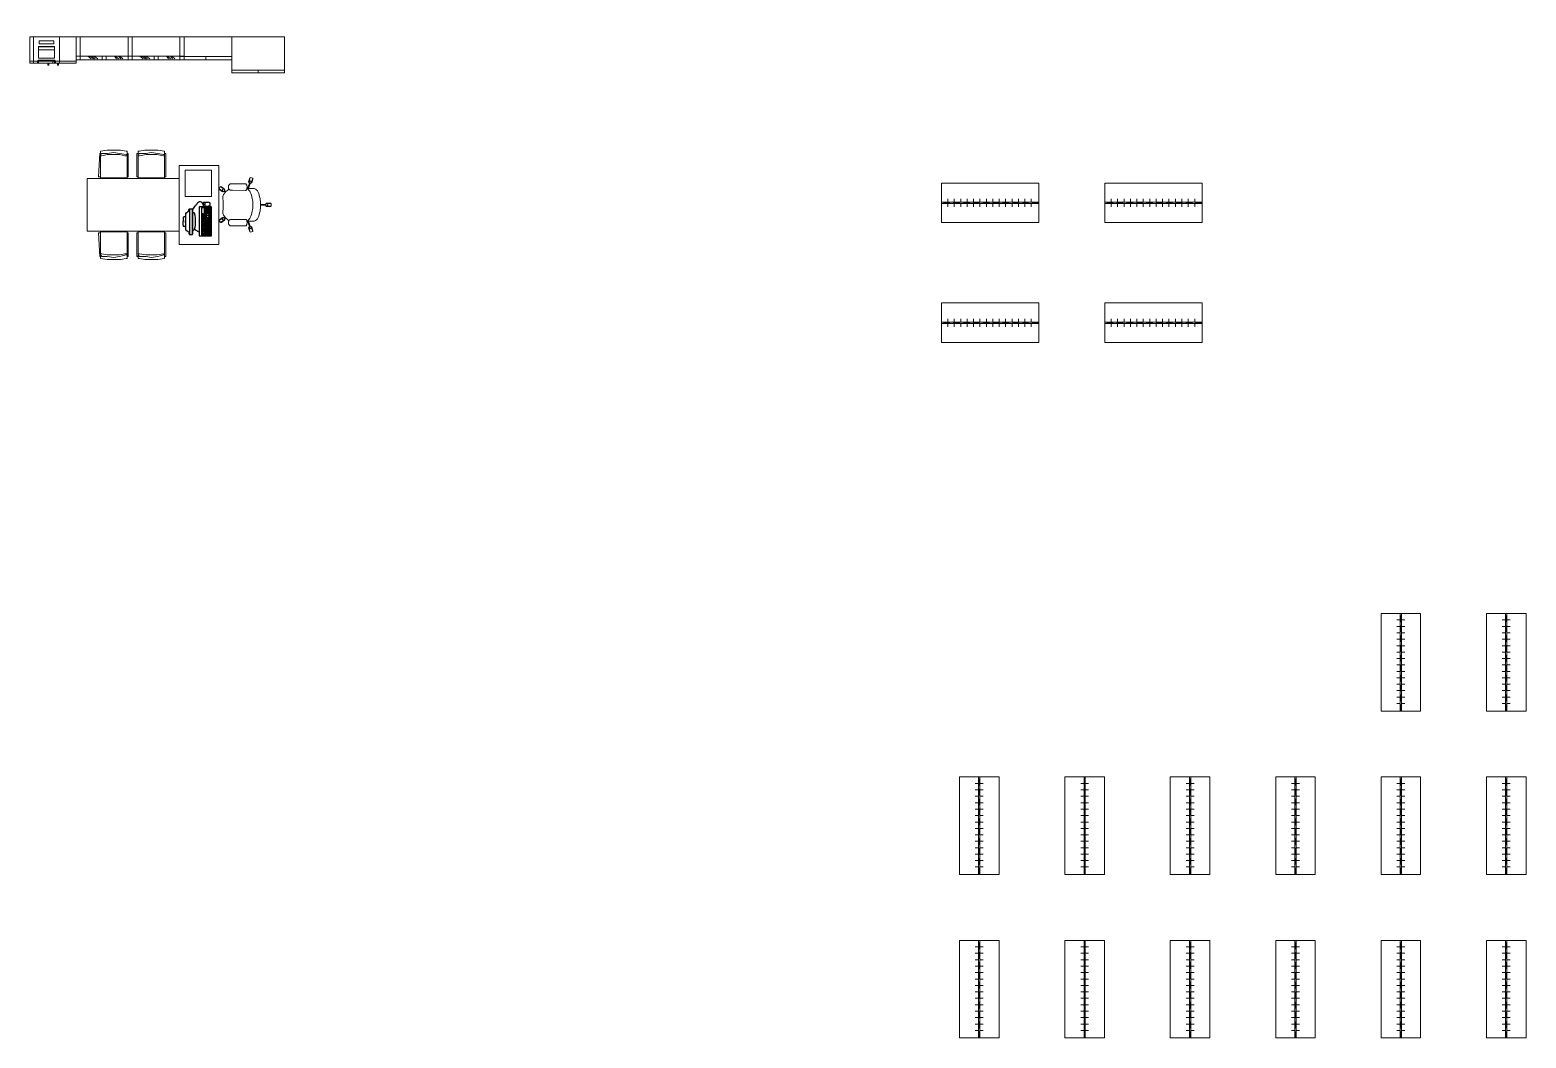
# Model space of a CAD drawing. Header units: millimetres. Extents: x -217779 to 263180, y 55413 to 130161.
# Drawn here: x -168135 to -145423, y 55805 to 71100 of the extents above; entities that cross this region are included whole.
import ezdxf

# ---------------------------------------------------------------- set-up
doc = ezdxf.new("R2010")
doc.units = ezdxf.units.MM
doc.linetypes.add('HIDDEN', pattern=[6, 4, -2])
for name, color, linetype, lineweight in [('ТХ_мебель передв', 250, 'Continuous', 13), ('ТХ_обор_комп принт', 30, 'Continuous', 13), ('ТХ_ОСНОВНОЙ', 103, 'Continuous', 25)]:
    doc.layers.add(name, color=color, linetype=linetype, lineweight=lineweight)

# ---------------------------------------------------------------- blocks, each defined once
blk = doc.blocks.new('1480х600')
for p, q in [((168155, -63218), (168105, -63218)), ((168155, -63316), (168105, -63316)), ((168155, -64698), (168155, -63218)), ((168175, -64698), (168175, -63218)), ((168175, -63218), (168225, -63218)), ((168175, -63316), (168225, -63316)), ((168155, -63413), (168105, -63413)), ((168155, -63511), (168105, -63511)), ((168175, -63413), (168225, -63413)), ((168175, -63511), (168225, -63511)), ((168155, -63608), (168105, -63608)), ((168155, -63706), (168105, -63706)), ((168155, -63803), (168105, -63803)), ((168175, -63608), (168225, -63608)), ((168175, -63706), (168225, -63706)), ((168175, -63803), (168225, -63803)), ((168155, -63901), (168105, -63901)), ((168155, -63998), (168105, -63998)), ((168175, -63901), (168225, -63901)), ((168175, -63998), (168225, -63998)), ((168155, -64096), (168105, -64096)), ((168155, -64193), (168105, -64193)), ((168175, -64096), (168225, -64096)), ((168175, -64193), (168225, -64193)), ((168155, -64291), (168105, -64291)), ((168155, -64388), (168105, -64388)), ((168155, -64486), (168105, -64486)), ((168175, -64291), (168225, -64291)), ((168175, -64388), (168225, -64388)), ((168175, -64486), (168225, -64486)), ((168155, -64583), (168105, -64583)), ((168175, -64583), (168225, -64583))]:
    blk.add_line(p, q)
at = {"linetype": 'HIDDEN', "ltscale": 25}
blk.add_line((168165, -64698), (168165, -63218), dxfattribs=at)
at = {"ltscale": 100}
blk.add_lwpolyline([(167865, -64698), (168465, -64698), (168465, -63218), (167865, -63218)], close=True, dxfattribs=at)
blk.add_lwpolyline([(168465, -64698), (167865, -64698)])
blk = doc.blocks.new('A$Cf726cf26')
at = {"layer": 'ТХ_мебель передв', "rotation": 90}
for p in [(717, -218810), (3197, -218810), (717, -220520), (3197, -220520), (717, -222562), (3197, -222562), (717, -224382), (3197, -224382), (717, -226202), (3197, -226202), (717, -230288), (3197, -230288), (717, -232108), (3197, -232108)]:
    blk.add_blockref('1480х600', p, dxfattribs=at)
at = {"layer": 'ТХ_мебель передв'}
for p in [(-97255, -5137), (-95655, -5137), (-103655, -7617), (-102055, -7617), (-100455, -7617), (-98855, -7617), (-97255, -7617), (-95655, -7617), (-103655, -10097), (-102055, -10097), (-100455, -10097), (-98855, -10097), (-97255, -10097), (-95655, -10097)]:
    blk.add_blockref('1480х600', p, dxfattribs=at)
blk = doc.blocks.new('Стол приставной с 4 стульями')
at = {"layer": 'ТХ_мебель передв'}
for points in [[(280568, -144678), (280531, -144678), (280531, -144663), (280886, -144647), (280886, -144678)], [(280886, -144647), (280886, -144678), (280568, -144678), (280531, -144678), (280531, -144663)], [(281712, -145870), (281712, -144472), (280913, -144472), (280913, -145870)], [(282056, -144678), (282093, -144678), (282093, -144663), (281738, -144647), (281738, -144678)], [(281738, -144647), (281738, -144678), (282056, -144678), (282093, -144678), (282093, -144663)], [(280553, -144678), (280531, -144694), (280531, -144779), (280515, -144880), (280531, -144964), (280553, -145065), (280553, -145081), (280500, -145081), (280500, -145065), (280484, -144980), (280484, -144880), (280484, -144779), (280500, -144678)], [(280568, -145081), (280568, -145044), (280553, -144964), (280553, -144880), (280553, -144779), (280568, -144694), (280568, -144678), (280902, -144678), (280902, -145081)], [(280902, -144678), (280902, -145081), (280568, -145081), (280568, -145044), (280553, -144964), (280553, -144880), (280553, -144779), (280568, -144694), (280568, -144678)], [(282056, -145081), (282056, -145044), (282077, -144964), (282077, -144880), (282077, -144779), (282056, -144694), (282056, -144678), (281723, -144678), (281723, -145081)], [(281723, -144678), (281723, -145081), (282056, -145081), (282056, -145044), (282077, -144964), (282077, -144880), (282077, -144779), (282056, -144694), (282056, -144678)], [(282093, -144779), (282109, -144880), (282093, -144964), (282077, -145065), (282077, -145081), (282093, -145081), (282125, -145081), (282125, -145065), (282141, -144980), (282141, -144880), (282141, -144779), (282125, -144678), (282077, -144678), (282093, -144694)], [(282077, -144678), (282093, -144694), (282093, -144779), (282109, -144880), (282093, -144964), (282077, -145065), (282077, -145081), (282125, -145081), (282125, -145065), (282141, -144980), (282141, -144880), (282141, -144779), (282125, -144678)], [(280531, -145097), (280531, -145081), (280553, -145081), (280886, -145081), (280886, -145097)], [(280886, -145081), (280886, -145097), (280531, -145097), (280531, -145081), (280553, -145081)], [(282093, -145097), (282093, -145081), (282077, -145081), (281738, -145081), (281738, -145097)], [(281738, -145081), (281738, -145097), (282093, -145097), (282093, -145081), (282077, -145081)], [(280531, -145367), (280515, -145446), (280531, -145547), (280553, -145631), (280553, -145647), (280531, -145647), (280500, -145647), (280484, -145547), (280484, -145446), (280484, -145346), (280500, -145266), (280500, -145245), (280553, -145245), (280531, -145266)], [(280553, -145245), (280531, -145266), (280531, -145367), (280515, -145446), (280531, -145547), (280553, -145631), (280553, -145647), (280500, -145647), (280484, -145547), (280484, -145446), (280484, -145346), (280500, -145266), (280500, -145245)], [(280568, -145245), (280531, -145245), (280531, -145229), (280886, -145229), (280886, -145245)], [(280886, -145229), (280886, -145245), (280568, -145245), (280531, -145245), (280531, -145229)], [(280568, -145647), (280568, -145631), (280553, -145531), (280553, -145446), (280553, -145367), (280568, -145266), (280568, -145245), (280902, -145245), (280902, -145647)], [(280902, -145245), (280902, -145647), (280568, -145647), (280568, -145631), (280553, -145531), (280553, -145446), (280553, -145367), (280568, -145266), (280568, -145245)], [(282056, -145647), (282056, -145631), (282077, -145531), (282077, -145446), (282077, -145367), (282056, -145266), (282056, -145245), (281723, -145245), (281723, -145647)], [(281723, -145245), (281723, -145647), (282056, -145647), (282056, -145631), (282077, -145531), (282077, -145446), (282077, -145367), (282056, -145266), (282056, -145245)], [(282056, -145245), (282093, -145245), (282093, -145229), (281738, -145229), (281738, -145245)], [(281738, -145229), (281738, -145245), (282056, -145245), (282093, -145245), (282093, -145229)], [(282093, -145367), (282109, -145446), (282093, -145547), (282077, -145631), (282077, -145647), (282093, -145647), (282125, -145647), (282141, -145547), (282141, -145446), (282141, -145346), (282125, -145266), (282125, -145245), (282077, -145245), (282093, -145266)], [(282077, -145245), (282093, -145266), (282093, -145367), (282109, -145446), (282093, -145547), (282077, -145631), (282077, -145647), (282125, -145647), (282141, -145547), (282141, -145446), (282141, -145346), (282125, -145266), (282125, -145245)], [(280531, -145668), (280531, -145647), (280553, -145647), (280886, -145647), (280886, -145668)], [(280886, -145647), (280886, -145668), (280531, -145668), (280531, -145647), (280553, -145647)], [(282093, -145668), (282093, -145647), (282077, -145647), (281738, -145647), (281738, -145668)], [(281738, -145647), (281738, -145668), (282093, -145668), (282093, -145647), (282077, -145647)]]:
    blk.add_lwpolyline(points, close=True, dxfattribs=at)
for points in [[(280531, -144779), (280515, -144880), (280531, -144964), (280553, -145065), (280553, -145081), (280531, -145081), (280500, -145081), (280500, -145065), (280484, -144980), (280484, -144880), (280484, -144779), (280500, -144678), (280553, -144678), (280531, -144694)], [(280531, -144694), (280531, -144779)]]:
    blk.add_lwpolyline(points, dxfattribs=at)
blk = doc.blocks.new('A$C67bc0366')
at = {"layer": 'ТХ_ОСНОВНОЙ', "rotation": 90}
blk.add_blockref('Стол приставной с 4 стульями', (-93505, -343467), dxfattribs=at)
blk = doc.blocks.new('A$C34cbd993')
at = {"extrusion": (-6.1078e-05, 0.000470829, 1)}
for p, q in [((52505, -62248, 0), (52515, -62215, 0)), ((52517, -62214, 0), (52567, -62214, 0)), ((52524, -62214, 0), (52524, -62602, 0)), ((52560, -62214, 0), (52560, -62602, 0)), ((52569, -62215, 0), (52569, -62601, 0)), ((52750, -62281, 0), (52750, -62209, 0)), ((52840, -62209, 0), (52750, -62209, 0)), ((52768, -62281, 0), (52768, -62209, 0)), ((52786, -62281, 0), (52786, -62227, 0)), ((52804, -62281, 0), (52804, -62209, 0)), ((52822, -62281, 0), (52822, -62227, 0)), ((52840, -62281, 0), (52840, -62209, 0)), ((52423, -62352, 0), (52423, -62408, 0)), ((52423, -62464, 0), (52423, -62408, 0)), ((52462, -62285, 0), (52462, -62531, 0)), ((52464, -62282, 0), (52493, -62263, 0)), ((52750, -62340, 0), (52750, -62286, 0)), ((52750, -62601, 0), (52750, -62344, 0)), ((52768, -62340, 0), (52768, -62286, 0)), ((52768, -62601, 0), (52768, -62344, 0)), ((52786, -62340, 0), (52786, -62286, 0)), ((52786, -62601, 0), (52786, -62344, 0)), ((52804, -62322, 0), (52804, -62304, 0)), ((52804, -62601, 0), (52804, -62344, 0)), ((52822, -62340, 0), (52822, -62286, 0)), ((52822, -62601, 0), (52822, -62344, 0)), ((52840, -62340, 0), (52840, -62286, 0)), ((52840, -62601, 0), (52840, -62344, 0)), ((52464, -62534, 0), (52493, -62553, 0)), ((52505, -62568, 0), (52515, -62601, 0)), ((52517, -62602, 0), (52567, -62602, 0)), ((52709, -62601, 0), (52727, -62601, 0)), ((52750, -62601, 0), (52840, -62601, 0))]:
    blk.add_line(p, q, dxfattribs=at)
at = {"extrusion": (-6.1078e-05, 0.000470829, 1), "elevation": -33}
for points in [[(52728, -62145, 0.397637), (52668, -62111, 0.110351), (52651, -62118, 0.08312), (52638, -62135, 0.014729), (52613, -62168, 0.170175), (52569, -62227, -0.037673)], [(52749, -62172, 0.114539), (52754, -62171, 0.103755), (52757, -62168, 0.091433), (52760, -62163, 0.084292), (52761, -62158), (52761, -62131, 0.084292), (52760, -62126, 0.091433), (52757, -62122, 0.103755), (52754, -62119, 0.114539), (52749, -62118, 0.114539)]]:
    blk.add_lwpolyline(points, format="xyb", dxfattribs=at)
for points in [[(52858, -62623), (52858, -62187), (52669, -62187), (52669, -62623)], [(52844, -62610), (52844, -62200), (52705, -62200), (52705, -62610)]]:
    blk.add_lwpolyline(points, close=True, dxfattribs=at)
blk.add_lwpolyline([(52836, -62158), (52836, -62131, 0.19919), (52834, -62127, 0.098412), (52826, -62122, 0.055653), (52817, -62119, 0.042416), (52803, -62118), (52739, -62118, 0.114539), (52735, -62119, 0.103755), (52731, -62122, 0.091433), (52729, -62126, 0.084292), (52728, -62131), (52728, -62158, 0.084292), (52729, -62163, 0.091433), (52731, -62168, 0.103755), (52735, -62171, 0.114539), (52739, -62172), (52803, -62172, 0.042416), (52817, -62171, 0.055653), (52826, -62168, 0.098412), (52834, -62163, 0.19919)], format="xyb", close=True, dxfattribs=at)
for points in [[(52728, -62145), (52761, -62145)], [(52750, -62227), (52840, -62227)], [(52709, -62340), (52709, -62286)], [(52709, -62286), (52727, -62286)], [(52709, -62286), (52727, -62286)], [(52709, -62304), (52727, -62304)], [(52709, -62322), (52727, -62322)], [(52709, -62340), (52727, -62340)], [(52709, -62413), (52709, -62344)], [(52709, -62344), (52727, -62344)], [(52709, -62361), (52727, -62361)], [(52709, -62378), (52727, -62378)], [(52709, -62396), (52727, -62396)], [(52709, -62413), (52727, -62413)], [(52709, -62490), (52709, -62421)], [(52709, -62421), (52727, -62421)], [(52709, -62438), (52727, -62438)], [(52709, -62455), (52727, -62455)], [(52727, -62340), (52727, -62286)], [(52727, -62413), (52727, -62344)], [(52727, -62490), (52727, -62421)], [(52750, -62245), (52840, -62245)], [(52750, -62263), (52822, -62263)], [(52750, -62281), (52840, -62281)], [(52750, -62286), (52786, -62286)], [(52750, -62304), (52786, -62304)], [(52750, -62322), (52786, -62322)], [(52750, -62340), (52786, -62340)], [(52750, -62344), (52840, -62344)], [(52750, -62378), (52768, -62378)], [(52750, -62396), (52768, -62396)], [(52750, -62413), (52768, -62413)], [(52750, -62430), (52768, -62430)], [(52750, -62447), (52768, -62447)], [(52768, -62370), (52786, -62370)], [(52768, -62387), (52786, -62387)], [(52768, -62404), (52786, -62404)], [(52768, -62421), (52786, -62421)], [(52768, -62438), (52786, -62438)], [(52768, -62455), (52786, -62455)], [(52786, -62382), (52804, -62382)], [(52786, -62399), (52804, -62399)], [(52786, -62416), (52804, -62416)], [(52786, -62433), (52804, -62433)], [(52786, -62450), (52804, -62450)], [(52804, -62304), (52840, -62304)], [(52804, -62322), (52840, -62322)], [(52804, -62387), (52822, -62387)], [(52804, -62404), (52822, -62404)], [(52804, -62421), (52822, -62421)], [(52804, -62438), (52822, -62438)], [(52804, -62455), (52822, -62455)], [(52822, -62286), (52840, -62286)], [(52822, -62340), (52840, -62340)], [(52822, -62370), (52840, -62370)], [(52822, -62387), (52840, -62387)], [(52822, -62413), (52840, -62413)], [(52669, -62568), (52624, -62544), (52600, -62525)], [(52709, -62473), (52727, -62473)], [(52709, -62490), (52727, -62490)], [(52709, -62567), (52709, -62498)], [(52709, -62498), (52727, -62498)], [(52709, -62515), (52727, -62515)], [(52709, -62532), (52727, -62532)], [(52709, -62549), (52727, -62549)], [(52709, -62567), (52727, -62567)], [(52709, -62601), (52709, -62584)], [(52709, -62584), (52727, -62584)], [(52727, -62567), (52727, -62498)], [(52727, -62601), (52727, -62584)], [(52750, -62464), (52768, -62464)], [(52750, -62481), (52768, -62481)], [(52750, -62498), (52768, -62498)], [(52750, -62515), (52768, -62515)], [(52750, -62532), (52768, -62532)], [(52750, -62549), (52768, -62549)], [(52750, -62567), (52768, -62567)], [(52750, -62584), (52768, -62584)], [(52768, -62473), (52786, -62473)], [(52768, -62490), (52786, -62490)], [(52768, -62507), (52786, -62507)], [(52768, -62524), (52786, -62524)], [(52768, -62541), (52786, -62541)], [(52768, -62558), (52786, -62558)], [(52768, -62575), (52786, -62575)], [(52786, -62467), (52804, -62467)], [(52786, -62484), (52804, -62484)], [(52786, -62501), (52804, -62501)], [(52786, -62518), (52804, -62518)], [(52786, -62535), (52804, -62535)], [(52786, -62553), (52804, -62553)], [(52786, -62570), (52804, -62570)], [(52804, -62473), (52822, -62473)], [(52804, -62490), (52822, -62490)], [(52804, -62507), (52822, -62507)], [(52804, -62524), (52822, -62524)], [(52804, -62541), (52822, -62541)], [(52804, -62558), (52822, -62558)], [(52822, -62532), (52840, -62532)], [(52822, -62558), (52840, -62558)], [(52822, -62575), (52840, -62575)]]:
    blk.add_lwpolyline(points, dxfattribs=at)
at = {"extrusion": (-6.1078e-05, 0.000470829, 1)}
for centre, radius, start, end in [((52517, -62215, -33), 1.8, 90, 180), ((52567, -62215, -33), 1.8, 0, 90), ((52441, -62352, -33), 18, 93.6304, 180), ((52423, -62078, -33), 256, 273.6304, 278.5995), ((52489, -62408, -33), 33.8, 142.618, 217.382), ((52466, -62285, -33), 4.5, 120.479, 180), ((52479, -62240, -33), 27, 301.9676, 342.9946), ((52601, -62436, -33), 164, 97.176, 101.3437), ((52583, -62291, -33), 18, 18.8033, 97.176), ((52138, -62407, -33), 477, 0.23, 14.7443), ((52138, -62403, -33), 477, 345.2557, 359.77), ((52441, -62464, -33), 18, 180, 266.3696), ((52423, -62738, -33), 256, 81.4005, 86.3696), ((52466, -62531, -33), 4.5, 180, 239.521), ((52479, -62576, -33), 27, 17.0054, 58.0324), ((52517, -62601, -33), 1.8, 180, 270), ((52567, -62601, -33), 1.8, 270, 0), ((52601, -62374, -33), 164, 258.6563, 262.824), ((52583, -62519, -33), 18, 262.824, 341.1967)]:
    blk.add_arc(centre, radius, start, end, dxfattribs=at)
blk = doc.blocks.new('СК33 790х830')
for p, q in [((-25, 659), (-25, 719)), ((-20, 729), (20, 729)), ((-20, 729), (-20, 649)), ((20, 729), (20, 649)), ((25, 659), (25, 719)), ((-249, 472), (-250, 402)), ((-20, 649), (-16, 649)), ((-7, 568), (-7, 642)), ((-2, 649), (2, 649)), ((7, 568), (6, 642)), ((15, 649), (20, 649)), ((248, 472), (249, 380)), ((-403, 450), (-416, 412)), ((-416, 412), (-339, 388)), ((-350, 386), (-408, 405)), ((-403, 450), (-327, 426)), ((-335, 434), (-392, 452)), ((-338, 392), (-339, 388)), ((-333, 409), (-334, 405)), ((-250, 372), (-329, 399)), ((-327, 426), (-328, 422)), ((-250, 387), (-325, 410)), ((-319, 344), (-320, 340)), ((-320, 140), (-320, 340)), ((-316, 349), (-319, 344)), ((-312, 353), (-316, 349)), ((-306, 357), (-312, 353)), ((-298, 360), (-306, 357)), ((-290, 362), (-298, 360)), ((-290, 362), (-289, 362)), ((-280, 363), (-289, 362)), ((-280, 363), (-279, 363)), ((-270, 364), (-279, 363)), ((-270, 364), (-261, 363)), ((-261, 363), (-261, 363)), ((-261, 363), (-252, 362)), ((-252, 362), (-251, 362)), ((-251, 362), (-243, 360)), ((-250, 402), (-250, 398)), ((-250, 398), (-250, 380)), ((-250, 380), (-250, 370)), ((-250, 370), (-250, 362)), ((-243, 360), (-235, 357)), ((-235, 357), (-229, 353)), ((-229, 353), (-224, 349)), ((-224, 349), (-222, 344)), ((-222, 344), (-220, 340)), ((-221, 140), (-220, 340)), ((221, 344), (220, 340)), ((220, 140), (220, 340)), ((224, 349), (221, 344)), ((228, 353), (224, 349)), ((234, 357), (228, 353)), ((242, 360), (234, 357)), ((250, 362), (242, 360)), ((249, 387), (324, 410)), ((249, 372), (328, 399)), ((249, 380), (249, 370)), ((249, 370), (249, 362)), ((250, 362), (251, 362)), ((260, 363), (251, 362)), ((260, 363), (261, 363)), ((270, 364), (261, 363)), ((270, 364), (279, 363)), ((279, 363), (279, 363)), ((279, 363), (288, 362)), ((288, 362), (289, 362)), ((289, 362), (297, 360)), ((297, 360), (305, 357)), ((305, 357), (311, 353)), ((311, 353), (316, 349)), ((316, 349), (318, 344)), ((318, 344), (319, 340)), ((320, 140), (320, 340)), ((403, 450), (326, 426)), ((326, 426), (328, 422)), ((332, 409), (333, 405)), ((334, 434), (392, 452)), ((337, 392), (338, 388)), ((415, 412), (338, 388)), ((350, 386), (407, 405)), ((403, 450), (415, 412)), ((-320, 140), (-320, 131)), ((-320, 131), (-320, 123)), ((-320, 123), (-320, 115)), ((-319, 109), (-320, 115)), ((-318, 106), (-319, 109)), ((-315, 100), (-318, 106)), ((-311, 95), (-315, 100)), ((-305, 90), (-311, 95)), ((-303, 89), (-305, 90)), ((-296, 85), (-303, 89)), ((-293, 84), (-296, 85)), ((-290, 83), (-293, 84)), ((-284, 81), (-290, 83)), ((-281, 81), (-284, 81)), ((-278, 81), (-281, 81)), ((-274, 80), (-278, 81)), ((-277, -38), (-230, 27)), ((-240, 22), (-275, -27)), ((-270, 80), (-274, 80)), ((-267, 80), (-270, 80)), ((-263, 81), (-267, 80)), ((-260, 81), (-263, 81)), ((-257, 81), (-260, 81)), ((-257, 81), (-251, 83)), ((-248, 84), (-251, 83)), ((-245, 85), (-248, 84)), ((-245, 85), (-238, 89)), ((-245, -61), (-198, 4)), ((-236, 90), (-238, 89)), ((-237, 89), (-225, 73)), ((-236, 90), (-230, 95)), ((-230, 95), (-226, 100)), ((-230, 27), (-227, 25)), ((-226, 100), (-223, 106)), ((-225, 73), (-202, 42)), ((-222, 109), (-223, 106)), ((-222, 109), (-221, 115)), ((-221, 140), (-221, 131)), ((-221, 131), (-221, 123)), ((-221, 123), (-221, 115)), ((-221, 115), (-221, 115)), ((-216, 17), (-212, 14)), ((-202, 42), (-215, 25)), ((-192, 34), (-205, 17)), ((-202, 42), (-201, 40)), ((-201, 40), (-181, 26)), ((-201, 6), (-198, 4)), ((-181, 26), (-161, 10)), ((-161, 10), (-158, 8)), ((-158, 8), (-155, 7)), ((-155, 7), (-140, -1)), ((-56, 0), (56, 0)), ((55, 0), (99, -4)), ((155, 7), (139, -1)), ((155, 7), (158, 8)), ((158, 8), (160, 10)), ((174, 21), (160, 10)), ((180, 26), (174, 21)), ((200, 40), (180, 26)), ((187, 30), (196, 17)), ((192, 6), (189, 4)), ((236, -61), (189, 4)), ((197, 38), (206, 25)), ((200, 40), (201, 42)), ((217, 63), (201, 42)), ((207, 17), (204, 14)), ((225, 73), (217, 63)), ((221, 27), (218, 25)), ((220, 140), (220, 131)), ((220, 131), (220, 123)), ((220, 123), (220, 115)), ((220, 115), (220, 113)), ((221, 109), (220, 113)), ((222, 106), (221, 109)), ((268, -38), (221, 27)), ((225, 100), (222, 106)), ((229, 95), (225, 100)), ((237, 89), (225, 73)), ((235, 90), (229, 95)), ((231, 22), (267, -27)), ((237, 89), (235, 90)), ((244, 85), (237, 89)), ((247, 84), (244, 85)), ((250, 83), (247, 84)), ((256, 81), (250, 83)), ((259, 81), (256, 81)), ((262, 81), (259, 81)), ((266, 80), (262, 81)), ((270, 80), (266, 80)), ((273, 80), (270, 80)), ((277, 81), (273, 80)), ((280, 81), (277, 81)), ((283, 81), (280, 81)), ((283, 81), (289, 83)), ((292, 84), (289, 83)), ((295, 85), (292, 84)), ((295, 85), (302, 89)), ((304, 90), (302, 89)), ((304, 90), (310, 95)), ((310, 95), (314, 100)), ((314, 100), (317, 106)), ((318, 109), (317, 106)), ((318, 109), (319, 115)), ((319, 140), (319, 131)), ((319, 131), (319, 123)), ((319, 123), (319, 115)), ((319, 115), (319, 115)), ((-277, -38), (-245, -61)), ((-200, -7), (-235, -56)), ((-140, -1), (-125, -4)), ((-125, -4), (-110, -5)), ((-110, -5), (-99, -4)), ((-99, -4), (-55, 0)), ((111, -5), (99, -4)), ((111, -5), (125, -4)), ((125, -4), (139, -1)), ((191, -7), (226, -56)), ((268, -38), (236, -61))]:
    blk.add_line(p, q)
for centre in [(0, 661), (-345, 411), (344, 411), (-221, 6), (212, 6)]:
    blk.add_circle(centre, 20)
for centre, radius, start, end in [((-20, 719), 5, 90, 180), ((20, 719), 5, 0, 90), ((-152, 436), 103, 113.6677, 159.763), ((-15, 128), 440, 88.0553, 113.9054), ((-20, 659), 5, 180, 270), ((0, 661), 17, 279.4623, 260.5377), ((14, 128), 440, 66.0946, 91.9447), ((20, 659), 5, 270, 0), ((151, 436), 103, 20.237, 66.3323), ((-406, 409), 5, 162.3275, 252.3275), ((-394, 447), 5, 72.3275, 162.3275), ((-345, 411), 17, 351.7899, 332.8652), ((-349, 391), 5, 252.3275, 342.3275), ((-337, 429), 5, 342.3275, 72.3275), ((-152, 318), 103, 113.6677, 155.3986), ((-15, 10), 440, 88.0553, 113.9054), ((14, 10), 440, 66.0946, 91.9447), ((151, 318), 103, 24.6014, 66.3323), ((344, 411), 17, 207.1348, 188.2101), ((336, 429), 5, 107.6725, 197.6725), ((348, 391), 5, 197.6725, 287.6725), ((393, 447), 5, 17.6725, 107.6725), ((405, 409), 5, 287.6725, 17.6725), ((-236, 19), 5, 54, 144), ((-221, 6), 17, 63.4623, 44.5377), ((212, 6), 17, 135.4623, 116.5377), ((227, 19), 5, 36, 126), ((-271, -30), 5, 144, 234), ((-239, -53), 5, 234, 324), ((-204, -4), 5, 324, 54), ((195, -4), 5, 126, 216), ((230, -53), 5, 216, 306), ((263, -30), 5, 306, 36)]:
    blk.add_arc(centre, radius, start, end)
blk = doc.blocks.new('Шкаф для одежды комбинированный')
at = {"layer": 'ТХ_мебель передв'}
for points in [[(207619, -154206), (207619, -153407), (207074, -153407), (207074, -154206)], [(207074, -154206), (207074, -153407), (207111, -153407), (207111, -154206)]]:
    blk.add_lwpolyline(points, close=True, dxfattribs=at)
blk.add_lwpolyline([(207074, -153807), (207111, -153807)], dxfattribs=at)
blk = doc.blocks.new('Шкаф канцелярский закрытый')
at = {"layer": 'ТХ_мебель передв'}
blk.add_lwpolyline([(207495, -155297), (207495, -154509), (207146, -154509), (207146, -155297)], close=True, dxfattribs=at)
for points in [[(207199, -154509), (207199, -155297)], [(207199, -154903), (207146, -154903)]]:
    blk.add_lwpolyline(points, dxfattribs=at)
blk = doc.blocks.new('Шкаф канцелярский со стеклом')
at = {"layer": 'ТХ_мебель передв'}
blk.add_lwpolyline([(202580, -153285), (202580, -152496), (202929, -152496), (202929, -153285)], close=True, dxfattribs=at)
for points in [[(202876, -152496), (202876, -153285)], [(202913, -152724), (202876, -152676)], [(202913, -152761), (202876, -152708)], [(202876, -152891), (202929, -152891)], [(202913, -153110), (202876, -153079)], [(202913, -153142), (202876, -153095)]]:
    blk.add_lwpolyline(points, dxfattribs=at)
blk = doc.blocks.new('тумба 700х400')
at = {"extrusion": (-6.19742e-05, 0.000470712, 1)}
blk.add_line((619, 27308, 0), (619, 26608, -1), dxfattribs=at)
blk.add_line((619, 26959, 0), (591, 26958, 0))
at = {"elevation": 0}
blk.add_lwpolyline([(591, 26608), (991, 26608), (991, 27308), (591, 27308)], close=True, dxfattribs=at)
at = {"extrusion": (-6.19742e-05, 0.000470712, 1), "elevation": 13}
for points in [[(591, 27035), (591, 27019), (562, 27019), (562, 27035)], [(591, 26873), (591, 26890), (562, 26890), (562, 26873)]]:
    blk.add_lwpolyline(points, close=True, dxfattribs=at)
blk = doc.blocks.new('МФУ1')
at = {"extrusion": (-6.19742e-05, -0.000470712, 1)}
for p, q in [((7057681, 1166365, 0), (7057681, 1165975, 0)), ((7058081, 1166365, 0), (7057681, 1166365, 0)), ((7057742, 1166060, 0), (7057742, 1166280, 0)), ((7057742, 1166280, 0), (7057786, 1166280, 0)), ((7057786, 1166280, 0), (7057786, 1166170, 0)), ((7058003, 1166291, 0), (7057827, 1166291, 0)), ((7057827, 1166291, 0), (7057827, 1166170, 0)), ((7057830, 1166291, 0), (7057830, 1166170, 0)), ((7057835, 1166291, 0), (7057835, 1166170, 0)), ((7057879, 1166291, 0), (7057879, 1166170, 0)), ((7058003, 1166170, 0), (7058003, 1166291, 0)), ((7058036, 1166170, 0), (7058036, 1166293, 0)), ((7058038, 1166170, 0), (7058038, 1166293, 0)), ((7058049, 1166170, 0), (7058049, 1166284, 0)), ((7058081, 1165975, 0), (7058081, 1166365, 0)), ((7057742, 1166060, 0), (7057786, 1166060, 0)), ((7057786, 1166060, 0), (7057786, 1166170, 0)), ((7057827, 1166049, 0), (7057827, 1166170, 0)), ((7058003, 1166049, 0), (7057827, 1166049, 0)), ((7057830, 1166049, 0), (7057830, 1166170, 0)), ((7057835, 1166049, 0), (7057835, 1166170, 0)), ((7057879, 1166049, 0), (7057879, 1166170, 0)), ((7058003, 1166170, 0), (7058003, 1166049, 0)), ((7058036, 1166170, 0), (7058036, 1166047, 0)), ((7058038, 1166170, 0), (7058038, 1166047, 0)), ((7058049, 1166170, 0), (7058049, 1166170, 0)), ((7058049, 1166170, 0), (7058049, 1166056, 0)), ((7057681, 1165975, 0), (7058081, 1165975, 0))]:
    blk.add_line(p, q, dxfattribs=at)
for centre, radius, start, end in [((7058064, 1166270, -986), 36, 62.5085, 142.073), ((7058064, 1166268, -986), 35.8, 62.3607, 136.4153), ((7058070, 1166257, -986), 33.6, 71.1864, 127.7559), ((7058064, 1166069, -986), 36, 217.927, 297.4915), ((7058064, 1166071, -986), 35.8, 223.6554, 297.5943), ((7058070, 1166082, -986), 33.6, 232.2441, 288.8136)]:
    blk.add_arc(centre, radius, start, end, dxfattribs=at)
blk = doc.blocks.new('A$C6dd427a8')
at = {"layer": 'ТХ_мебель передв'}
for name, p, rotation in [('тумба 700х400', (23442, 3159, 0), 90), ('СК33 790х830', (-933, 1600), 269.9999999999999)]:
    blk.add_blockref(name, p, dxfattribs=dict(at, rotation=rotation))
at = {"layer": 'ТХ_обор_комп принт', "rotation": 270}
blk.add_blockref('МФУ1', (-1169784, 7061831, 0), dxfattribs=at)
at = {"layer": 'ТХ_ОСНОВНОЙ', "xscale": -1, "rotation": 90}
for p in [(-155662, 206730), (-154873, 206730)]:
    blk.add_blockref('Шкаф канцелярский со стеклом', p, dxfattribs=at)
at = {"layer": 'ТХ_ОСНОВНОЙ', "rotation": 90}
for name, p in [('Шкаф канцелярский закрытый', (-156097, -203346)), ('Шкаф для одежды комбинированный', (-154206, -203469))]:
    blk.add_blockref(name, p, dxfattribs=at)
blk = doc.blocks.new('A$Cca3a9a96')
at = {"layer": 'ТХ_ОСНОВНОЙ', "rotation": 90}
blk.add_blockref('Шкаф канцелярский закрытый', (-256300, -191806), dxfattribs=at)
blk = doc.blocks.new('A$Ceb5c2d77')
at = {"layer": 'ТХ_ОСНОВНОЙ', "xscale": -1, "rotation": 90}
for p in [(-304781, 211820), (-303992, 211820)]:
    blk.add_blockref('Шкаф канцелярский со стеклом', p, dxfattribs=at)
blk = doc.blocks.new('A$C09e1dc82')
at = {"layer": 'ТХ_ОСНОВНОЙ', "rotation": 90}
blk.add_blockref('Шкаф для одежды комбинированный', (-303475, -198379), dxfattribs=at)
blk = doc.blocks.new('A$Cf4ca5993')
at = {"layer": 'ТХ_мебель передв', "rotation": 269.9999999999999}
blk.add_blockref('СК33 790х830', (-150201, 6690), dxfattribs=at)
blk = doc.blocks.new('стол с тумбой 1200х600')
blk.add_lwpolyline([(-19012, 19801), (-19012, 21001), (-19612, 21001), (-19612, 19801)], close=True)
at = {"linetype": 'HIDDEN', "ltscale": 0.1}
blk.add_lwpolyline([(-19505, 19875), (-19105, 19875), (-19105, 20275), (-19505, 20275)], close=True, dxfattribs=at)

msp = doc.modelspace()

# ---------------------------------------------------------------- block references
for name, p in [('A$C34cbd993', (-218234, 130601)), ('A$Cca3a9a96', (-64066, 55306)), ('A$Cf4ca5993', (-15001, 61756)), ('A$Cf726cf26', (-218234, 130601)), ('A$C6dd427a8', (-164269, 66846)), ('A$Ceb5c2d77', (-15086, 61756)), ('A$C09e1dc82', (-15001, 61756)), ('A$C67bc0366', (-218234, 130601))]:
    msp.add_blockref(name, p)
at = {"layer": 'ТХ_мебель передв', "rotation": 180}
msp.add_blockref('стол с тумбой 1200х600', (-184881, 88847), dxfattribs=at)
msp.add_blockref('стол с тумбой 1200х600', (-184881, 88847), dxfattribs=at)

doc.saveas('drawing.dxf')
